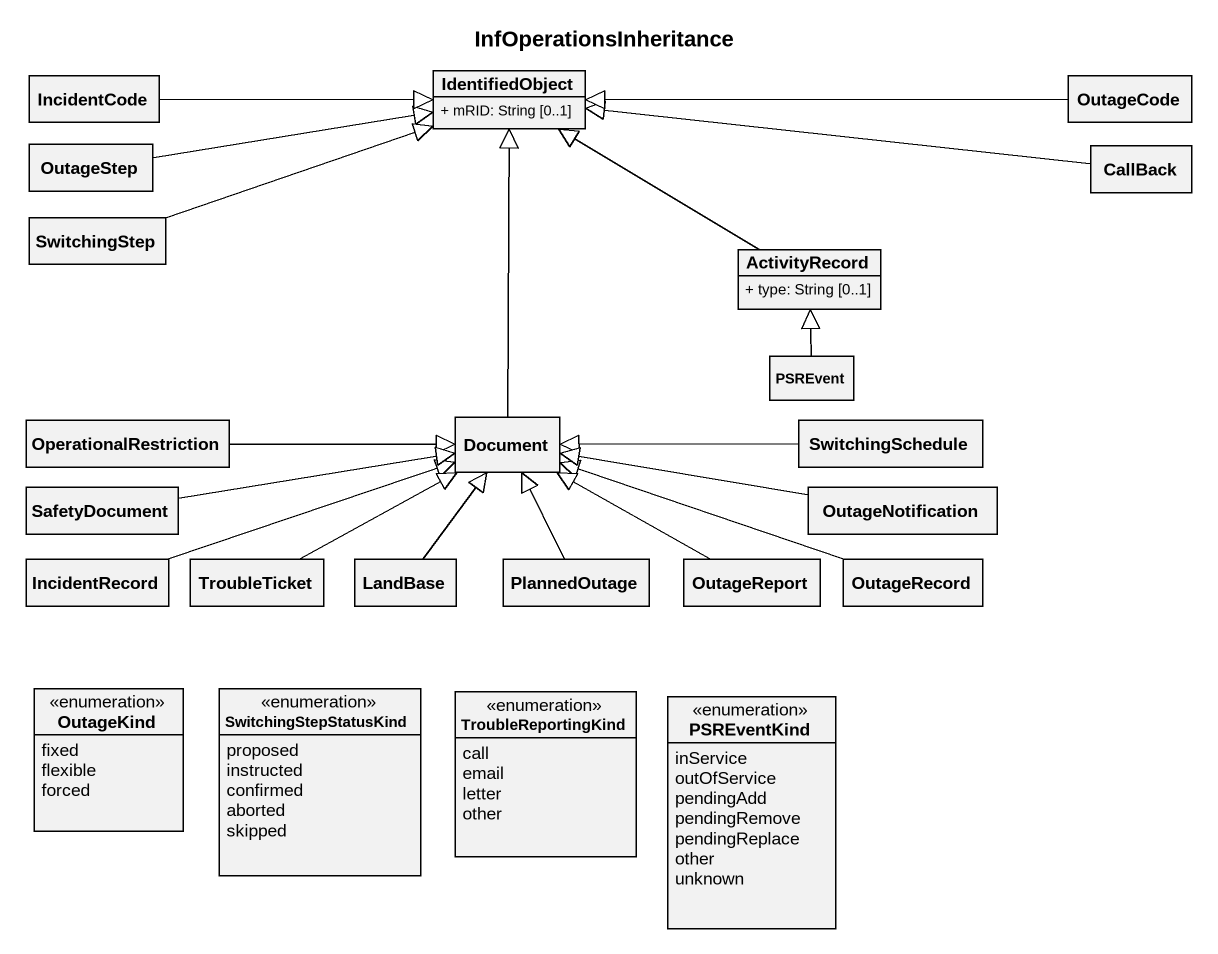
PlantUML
@startuml
title InfOperationsInheritance
hide circle
hide empty members
skinparam classAttributeIconSize 0
class IncidentCode
class IdentifiedObject {
  + mRID: String [0..1]
}
class OutageCode
class OutageStep
class CallBack
class SwitchingStep
class ActivityRecord {
  + type: String [0..1]
}
class PSREvent
class OperationalRestriction
class Document
class SwitchingSchedule
class SafetyDocument
class OutageNotification
class IncidentRecord
class TroubleTicket
class LandBase
class PlannedOutage
class OutageReport
class OutageRecord
enum OutageKind {
  fixed
  flexible
  forced
}
enum SwitchingStepStatusKind {
  proposed
  instructed
  confirmed
  aborted
  skipped
}
enum TroubleReportingKind {
  call
  email
  letter
  other
}
enum PSREventKind {
  inService
  outOfService
  pendingAdd
  pendingRemove
  pendingReplace
  other
  unknown
}
IncidentCode -right-|> IdentifiedObject
OutageCode -left-|> IdentifiedObject
OutageStep -right-|> IdentifiedObject
CallBack -left-|> IdentifiedObject
SwitchingStep -right-|> IdentifiedObject
ActivityRecord -left-|> IdentifiedObject
PSREvent -up-|> ActivityRecord
OperationalRestriction -right-|> Document
Document -up-|> IdentifiedObject
SwitchingSchedule -left-|> Document
SafetyDocument -right-|> Document
OutageNotification -left-|> Document
IncidentRecord -right-|> Document
TroubleTicket -right-|> Document
LandBase -up-|> Document
PlannedOutage -up-|> Document
OutageReport -left-|> Document
OutageRecord -left-|> Document
@enduml
